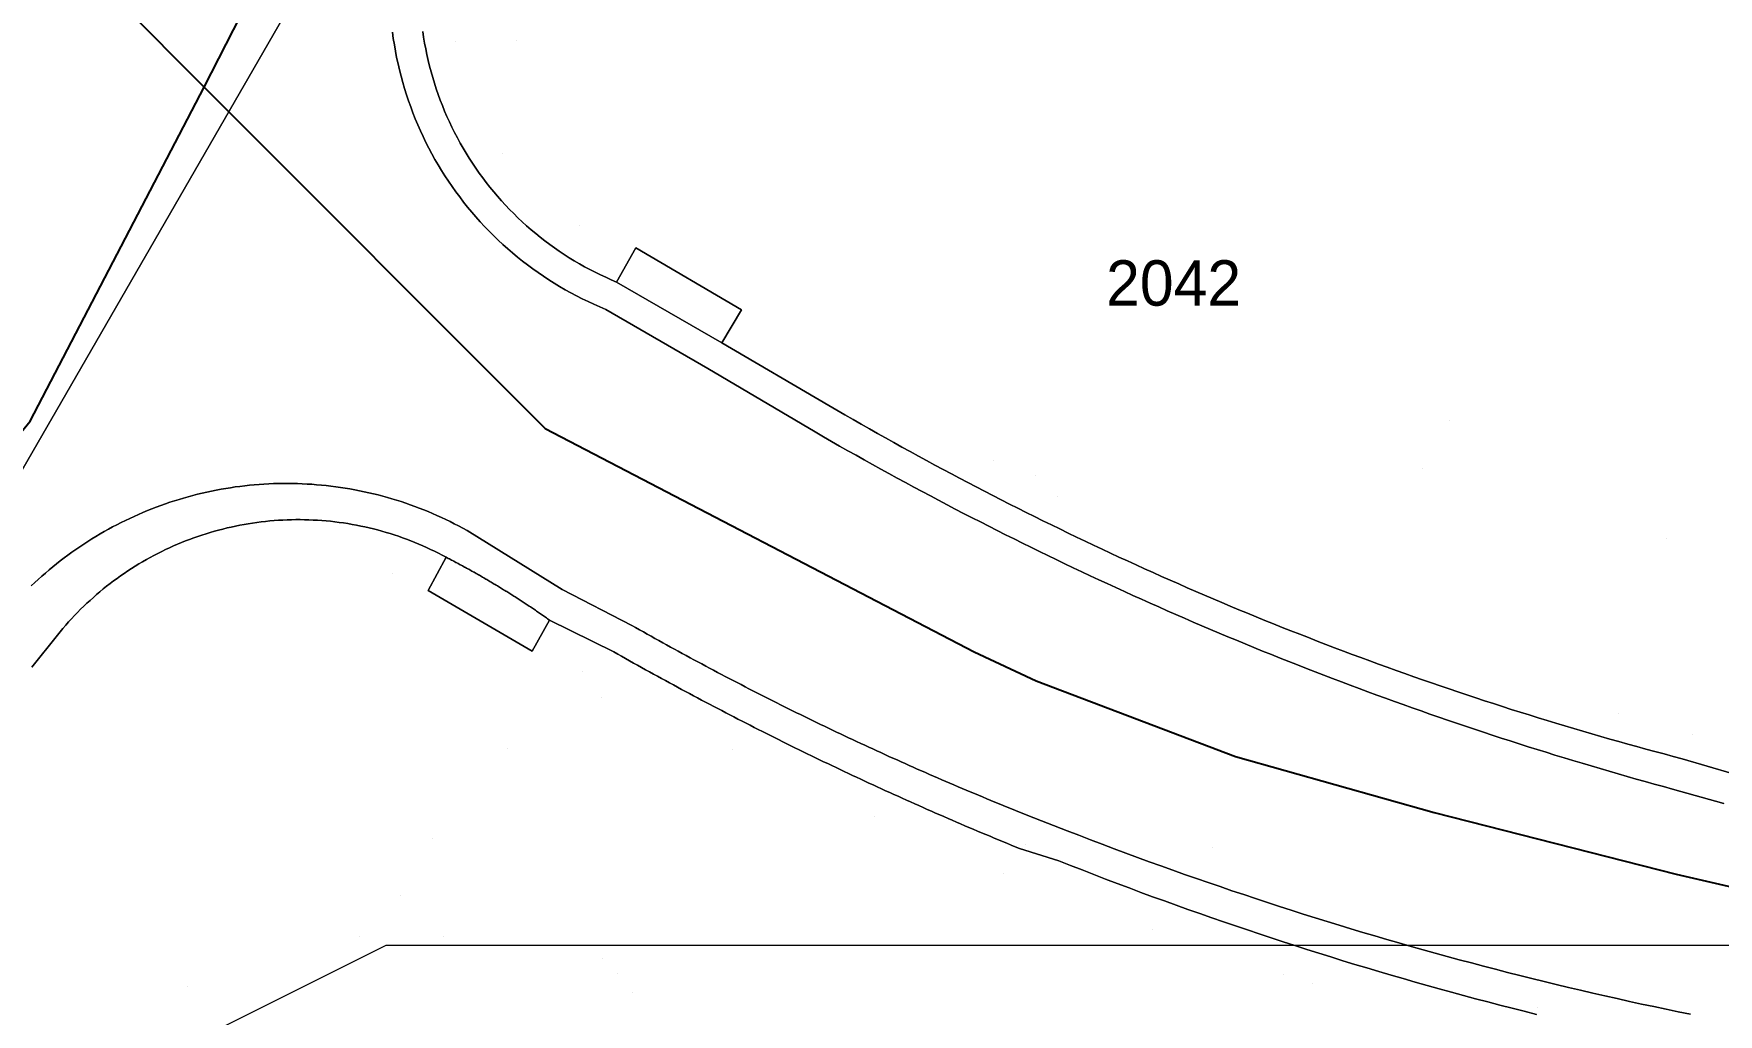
# Model space of a CAD drawing. Header units: metres. Extents: x 0 to 105485, y 0 to 425721.
# Drawn here: x 104915.51 to 104948.92, y 425386.13 to 425405.58 of the extents above; entities that cross this region are included whole.
import ezdxf
from ezdxf.enums import TextEntityAlignment as Align

# ---------------------------------------------------------------- set-up
doc = ezdxf.new("R2010")
doc.units = ezdxf.units.M
doc.header["$MEASUREMENT"] = 0
doc.linetypes.add('KG-PERCEEL-SO', pattern=[19, 5.5, -4, 5.5, -4])
for name, color, linetype, lineweight in [('B-XX-IE-MEUBILAIR-G', 7, 'Continuous', 18), ('B-XX-IE-MEUBILAIR_WEGMEUBILAIR-G', 7, 'Continuous', 18), ('B-XX-KG-GRENS_PERCEEL-T', 150, 'KG-PERCEEL-SO', 18), ('B-XX-OG-GRENS-G', 7, 'Continuous', 18), ('B-XX-VH-OPENVERHARDING-G', 90, 'Continuous', 18), ('B-XX-VH-OPENVERHARDING_SIERBESTRATING-G', 90, 'Continuous', 18), ('B-XX-VH-OPENVERHARDING_STRAATBAKSTEEN-G', 90, 'Continuous', 18)]:
    doc.layers.add(name, color=color, linetype=linetype, lineweight=lineweight)
doc.layers.add('GIS-WEGVAKKEN', color=2, linetype='Continuous')

msp = doc.modelspace()

# ---------------------------------------------------------------- linework, layer by layer
at = {"layer": 'B-XX-IE-MEUBILAIR-G', "color": 0, "true_color": 0x604a38}
for points in [[(104923.871, 425405.427, 2.931), (104923.871, 425405.427, 5.931)], [(104925.089, 425405.447, 2.983), (104925.089, 425405.447, 5.983)], [(104924.805, 425403.206, 2.85), (104924.805, 425403.206, 5.85)], [(104926.328, 425401.768, 2.762), (104926.328, 425401.768, 5.762)], [(104943.576, 425397.908, 2.663), (104943.576, 425397.908, 4.163)], [(104934.538, 425397.114, 2.675), (104934.538, 425397.114, 5.675)], [(104935.383, 425396.82, 2.666), (104935.383, 425396.82, 5.666)], [(104943.04, 425396.944, 2.637), (104943.04, 425396.944, 4.137)], [(104935.809, 425396.39, 2.645), (104935.809, 425396.39, 5.645)], [(104947.885, 425395.556, 2.542), (104947.885, 425395.556, 4.042)], [(104922.625, 425394.868, 2.52), (104922.625, 425394.868, 5.52)], [(104926.401, 425392.925, 2.466), (104926.401, 425392.925, 5.466)], [(104926.774, 425392.421, 2.465), (104926.774, 425392.421, 5.465)], [(104946.935, 425392.099, 2.488), (104946.935, 425392.099, 5.488)], [(104948.411, 425391.687, 2.462), (104948.411, 425391.687, 5.462)], [(104924.898, 425391.403, 2.467), (104924.898, 425391.403, 3.967)], [(104929.363, 425391.389, 2.419), (104929.363, 425391.389, 5.419)], [(104932.188, 425390.052, 2.385), (104932.188, 425390.052, 5.385)], [(104923.417, 425389.606, 2.444), (104923.417, 425389.606, 3.944)], [(104935.174, 425389.496, 2.366), (104935.174, 425389.496, 3.866)], [(104938.884, 425389.441, 2.347), (104938.884, 425389.441, 3.847)], [(104934.733, 425388.914, 2.393), (104934.733, 425388.914, 5.393)], [(104922.791, 425388.486, 2.472), (104922.791, 425388.486, 3.972)], [(104937.703, 425387.813, 2.364), (104937.703, 425387.813, 5.364)], [(104921.974, 425387.669, 2.474), (104921.974, 425387.669, 3.974)], [(104923.633, 425387.663, 2.355), (104923.633, 425387.663, 3.855)], [(104926.79, 425387.243, 2.266), (104926.79, 425387.243, 3.766)], [(104927.091, 425386.948, 2.313), (104927.091, 425386.948, 3.813)], [(104940.302, 425386.927, 2.299), (104940.302, 425386.927, 5.299)], [(104918.551, 425386.672, 2.492), (104918.551, 425386.672, 3.992)], [(104927.382, 425386.562, 2.313), (104927.382, 425386.562, 3.813)], [(104945.327, 425386.27, 2.244), (104945.327, 425386.27, 3.744)]]:
    msp.add_polyline3d(points, dxfattribs=at)
at = {"layer": 'B-XX-IE-MEUBILAIR_WEGMEUBILAIR-G', "color": 0, "true_color": 0x604a38}
msp.add_polyline3d([(104940.867, 425386.743, 2.3), (104940.867, 425386.743, 3.8)], dxfattribs=at)
at = {"layer": 'B-XX-OG-GRENS-G'}
msp.add_polyline3d([(104922.5, 425387.5, 2.413), (104927.5, 425387.5, 2.27), (104932.5, 425387.5, 2.363), (104937.5, 425387.5, 2.346), (104942.5, 425387.5, 2.263), (104947.5, 425387.5, 2.263), (104952.5, 425387.5, 2.239), (104957.5, 425387.5, 2.192), (104967.5, 425377.5, 2.204), (104967.5, 425372.5, 2.327), (104962.5, 425362.5, 2.549), (104952.5, 425352.5, 2.872), (104947.5, 425352.5, 2.941), (104937.5, 425357.5, 2.906), (104932.5, 425362.5, 2.928), (104927.5, 425362.5, 2.802), (104917.5, 425372.5, 2.783), (104912.5, 425382.5, 2.742)], close=True, dxfattribs=at)
at = {"layer": 'B-XX-VH-OPENVERHARDING-G', "ltscale": 0.5}
for points in [[(104923.224, 425405.623), (104923.241, 425405.507), (104923.261, 425405.391), (104923.282, 425405.276), (104923.306, 425405.161), (104923.331, 425405.046), (104923.359, 425404.932), (104923.389, 425404.818), (104923.421, 425404.705), (104923.456, 425404.593), (104923.492, 425404.481), (104923.53, 425404.37), (104923.571, 425404.26), (104923.613, 425404.15), (104923.658, 425404.042), (104923.704, 425403.934), (104923.753, 425403.827), (104923.803, 425403.721), (104923.855, 425403.616), (104923.91, 425403.511), (104923.966, 425403.408), (104924.024, 425403.306), (104924.084, 425403.205), (104924.146, 425403.106), (104924.21, 425403.007), (104924.276, 425402.91), (104924.343, 425402.813), (104924.413, 425402.719), (104924.484, 425402.625), (104924.556, 425402.533), (104924.631, 425402.442), (104924.707, 425402.352), (104924.785, 425402.264), (104924.864, 425402.178), (104924.945, 425402.093), (104925.027, 425402.009), (104925.111, 425401.927), (104925.197, 425401.846), (104925.284, 425401.768), (104925.373, 425401.69), (104925.463, 425401.615), (104925.554, 425401.541), (104925.647, 425401.469), (104925.741, 425401.398), (104925.836, 425401.33), (104925.932, 425401.263), (104926.03, 425401.198), (104926.129, 425401.134), (104926.229, 425401.073), (104926.331, 425401.014), (104926.433, 425400.956), (104926.536, 425400.9), (104926.641, 425400.846), (104926.746, 425400.795), (104926.853, 425400.745), (104926.96, 425400.697), (104927.068, 425400.651), (104927.068, 425400.651), (104927.451, 425401.329), (104929.546, 425400.098), (104929.156, 425399.444), (104931.276, 425398.206), (104931.276, 425398.206), (104931.436, 425398.112), (104931.597, 425398.019), (104931.757, 425397.926), (104931.918, 425397.834), (104932.08, 425397.742), (104932.241, 425397.651), (104932.403, 425397.56), (104932.565, 425397.469), (104932.727, 425397.379), (104932.89, 425397.289), (104933.053, 425397.2), (104933.216, 425397.112), (104933.379, 425397.023), (104933.542, 425396.935), (104933.706, 425396.848), (104933.87, 425396.761), (104934.034, 425396.675), (104934.199, 425396.589), (104934.364, 425396.503), (104934.528, 425396.418), (104934.694, 425396.334), (104934.859, 425396.249), (104935.025, 425396.166), (104935.191, 425396.082), (104935.357, 425396), (104935.523, 425395.917), (104935.69, 425395.836), (104935.857, 425395.754), (104936.024, 425395.673), (104936.191, 425395.593), (104936.358, 425395.513), (104936.526, 425395.433), (104936.694, 425395.354), (104936.862, 425395.276), (104937.03, 425395.198), (104937.199, 425395.12), (104937.368, 425395.043), (104937.537, 425394.966), (104937.706, 425394.89), (104937.875, 425394.814), (104938.045, 425394.739), (104938.215, 425394.664), (104938.385, 425394.59), (104938.555, 425394.516), (104938.726, 425394.442), (104938.896, 425394.369), (104939.067, 425394.297), (104939.238, 425394.225), (104939.41, 425394.153), (104939.581, 425394.082), (104939.753, 425394.012), (104939.925, 425393.942), (104940.097, 425393.872), (104940.269, 425393.803), (104940.441, 425393.734), (104940.614, 425393.666), (104940.787, 425393.599), (104940.96, 425393.531), (104941.133, 425393.465), (104941.306, 425393.399), (104941.48, 425393.333), (104941.654, 425393.268), (104941.828, 425393.203), (104942.002, 425393.138), (104942.176, 425393.075), (104942.35, 425393.011), (104942.525, 425392.949), (104942.7, 425392.886), (104942.875, 425392.824), (104943.05, 425392.763), (104943.225, 425392.702), (104943.401, 425392.642), (104943.577, 425392.582), (104943.752, 425392.522), (104943.928, 425392.463), (104944.104, 425392.405), (104944.281, 425392.347), (104944.457, 425392.29), (104944.634, 425392.233), (104944.811, 425392.176), (104944.988, 425392.12), (104945.165, 425392.065), (104945.342, 425392.01), (104945.519, 425391.955), (104945.697, 425391.901), (104945.875, 425391.848), (104946.053, 425391.795), (104946.231, 425391.742), (104946.409, 425391.69), (104946.587, 425391.638), (104946.765, 425391.587), (104946.944, 425391.537), (104947.123, 425391.487), (104947.302, 425391.437), (104947.481, 425391.388), (104947.66, 425391.34), (104947.839, 425391.292), (104948.018, 425391.244), (104948.198, 425391.197), (104948.198, 425391.197), (104949.19, 425390.905)], [(104945.308, 425386.128), (104945.067, 425386.188), (104944.826, 425386.25), (104944.584, 425386.312), (104944.344, 425386.375), (104944.103, 425386.438), (104943.863, 425386.503), (104943.622, 425386.568), (104943.382, 425386.634), (104943.143, 425386.701), (104942.903, 425386.769), (104942.664, 425386.838), (104942.425, 425386.907), (104942.186, 425386.977), (104941.948, 425387.048), (104941.709, 425387.12), (104941.471, 425387.192), (104941.233, 425387.266), (104940.996, 425387.34), (104940.758, 425387.415), (104940.521, 425387.491), (104940.284, 425387.567), (104940.048, 425387.645), (104939.812, 425387.723), (104939.576, 425387.802), (104939.34, 425387.882), (104939.104, 425387.962), (104938.869, 425388.044), (104938.634, 425388.126), (104938.399, 425388.209), (104938.165, 425388.292), (104937.931, 425388.377), (104937.697, 425388.462), (104937.463, 425388.548), (104937.23, 425388.635), (104936.997, 425388.723), (104936.765, 425388.811), (104936.532, 425388.901), (104936.3, 425388.991), (104936.068, 425389.081), (104935.837, 425389.173), (104935.837, 425389.173), (104935.058, 425389.418), (104935.058, 425389.418), (104934.974, 425389.452), (104934.891, 425389.486), (104934.807, 425389.521), (104934.723, 425389.555), (104934.64, 425389.59), (104934.556, 425389.624), (104934.473, 425389.659), (104934.39, 425389.694), (104934.306, 425389.729), (104934.223, 425389.764), (104934.14, 425389.799), (104934.056, 425389.835), (104933.973, 425389.87), (104933.89, 425389.906), (104933.807, 425389.941), (104933.724, 425389.977), (104933.641, 425390.013), (104933.558, 425390.049), (104933.475, 425390.085), (104933.392, 425390.121), (104933.31, 425390.157), (104933.227, 425390.194), (104933.144, 425390.23), (104933.061, 425390.267), (104932.979, 425390.304), (104932.896, 425390.34), (104932.814, 425390.377), (104932.731, 425390.414), (104932.649, 425390.452), (104932.567, 425390.489), (104932.484, 425390.526), (104932.402, 425390.564), (104932.32, 425390.601), (104932.238, 425390.639), (104932.156, 425390.677), (104932.073, 425390.715), (104931.991, 425390.753), (104931.91, 425390.791), (104931.828, 425390.829), (104931.746, 425390.868), (104931.664, 425390.906), (104931.582, 425390.945), (104931.5, 425390.983), (104931.419, 425391.022), (104931.337, 425391.061), (104931.256, 425391.1), (104931.174, 425391.139), (104931.093, 425391.178), (104931.011, 425391.217), (104930.93, 425391.257), (104930.849, 425391.296), (104930.767, 425391.336), (104930.686, 425391.376), (104930.605, 425391.416), (104930.524, 425391.456), (104930.443, 425391.496), (104930.362, 425391.536), (104930.281, 425391.576), (104930.2, 425391.617), (104930.119, 425391.657), (104930.039, 425391.698), (104929.958, 425391.738), (104929.877, 425391.779), (104929.797, 425391.82), (104929.716, 425391.861), (104929.635, 425391.902), (104929.555, 425391.943), (104929.475, 425391.985), (104929.394, 425392.026), (104929.314, 425392.068), (104929.234, 425392.109), (104929.154, 425392.151), (104929.073, 425392.193), (104928.993, 425392.235), (104928.913, 425392.277), (104928.833, 425392.319), (104928.754, 425392.361), (104928.674, 425392.404), (104928.594, 425392.446), (104928.514, 425392.489), (104928.434, 425392.532), (104928.355, 425392.574), (104928.275, 425392.617), (104928.196, 425392.66), (104928.116, 425392.703), (104928.037, 425392.747), (104927.958, 425392.79), (104927.878, 425392.833), (104927.799, 425392.877), (104927.72, 425392.921), (104927.641, 425392.964), (104927.562, 425393.008), (104927.483, 425393.052), (104927.404, 425393.096), (104927.325, 425393.14), (104927.246, 425393.185), (104927.167, 425393.229), (104927.089, 425393.273), (104927.01, 425393.318), (104927.01, 425393.318), (104925.736, 425393.947), (104925.391, 425393.33), (104923.329, 425394.533), (104923.687, 425395.193), (104923.687, 425395.193), (104923.611, 425395.234), (104923.534, 425395.273), (104923.457, 425395.312), (104923.38, 425395.349), (104923.301, 425395.386), (104923.223, 425395.421), (104923.144, 425395.455), (104923.064, 425395.488), (104922.984, 425395.52), (104922.903, 425395.551), (104922.822, 425395.58), (104922.741, 425395.609), (104922.659, 425395.636), (104922.577, 425395.662), (104922.495, 425395.687), (104922.412, 425395.711), (104922.329, 425395.734), (104922.245, 425395.756), (104922.161, 425395.776), (104922.077, 425395.795), (104921.993, 425395.813), (104921.908, 425395.83), (104921.824, 425395.846), (104921.739, 425395.86), (104921.653, 425395.873), (104921.568, 425395.885), (104921.483, 425395.896), (104921.397, 425395.906), (104921.311, 425395.914), (104921.225, 425395.921), (104921.139, 425395.927), (104921.053, 425395.932), (104920.967, 425395.936), (104920.881, 425395.938), (104920.795, 425395.939), (104920.708, 425395.939), (104920.622, 425395.938), (104920.536, 425395.935), (104920.45, 425395.932), (104920.364, 425395.927), (104920.278, 425395.921), (104920.192, 425395.913), (104920.106, 425395.905), (104920.02, 425395.895), (104919.935, 425395.884), (104919.85, 425395.872), (104919.764, 425395.858), (104919.679, 425395.844), (104919.595, 425395.828), (104919.51, 425395.811), (104919.426, 425395.793), (104919.342, 425395.774), (104919.258, 425395.753), (104919.175, 425395.732), (104919.091, 425395.709), (104919.009, 425395.685), (104918.926, 425395.66), (104918.844, 425395.633), (104918.762, 425395.606), (104918.681, 425395.577), (104918.6, 425395.548), (104918.52, 425395.517), (104918.44, 425395.485), (104918.36, 425395.451), (104918.281, 425395.417), (104918.202, 425395.382), (104918.124, 425395.345), (104918.047, 425395.308), (104917.969, 425395.269), (104917.893, 425395.229), (104917.817, 425395.189), (104917.742, 425395.147), (104917.667, 425395.104), (104917.593, 425395.06), (104917.519, 425395.015), (104917.446, 425394.969), (104917.374, 425394.922), (104917.303, 425394.874), (104917.232, 425394.825), (104917.161, 425394.775), (104917.092, 425394.723), (104917.023, 425394.671), (104916.955, 425394.618), (104916.888, 425394.565), (104916.821, 425394.51), (104916.756, 425394.454), (104916.691, 425394.397), (104916.627, 425394.339), (104916.563, 425394.281), (104916.501, 425394.222), (104916.439, 425394.161), (104916.379, 425394.1), (104916.319, 425394.038), (104916.26, 425393.975), (104916.201, 425393.912), (104916.144, 425393.847), (104916.088, 425393.782), (104916.032, 425393.716), (104915.978, 425393.649), (104915.978, 425393.649), (104915.471, 425393.011)]]:
    msp.add_lwpolyline(points, dxfattribs=at)
for points in [[(104927.068, 425400.651), (104929.156, 425399.444), (104929.546, 425400.098), (104927.451, 425401.329)], [(104923.687, 425395.193), (104923.329, 425394.533), (104925.391, 425393.33), (104925.736, 425393.947), (104925.736, 425393.947), (104925.716, 425393.961), (104925.696, 425393.975), (104925.677, 425393.989), (104925.657, 425394.003), (104925.637, 425394.017), (104925.617, 425394.031), (104925.597, 425394.045), (104925.577, 425394.059), (104925.557, 425394.072), (104925.537, 425394.086), (104925.517, 425394.1), (104925.498, 425394.114), (104925.478, 425394.127), (104925.457, 425394.141), (104925.437, 425394.155), (104925.417, 425394.168), (104925.397, 425394.182), (104925.377, 425394.195), (104925.357, 425394.209), (104925.337, 425394.222), (104925.317, 425394.236), (104925.297, 425394.249), (104925.276, 425394.263), (104925.256, 425394.276), (104925.236, 425394.289), (104925.216, 425394.303), (104925.195, 425394.316), (104925.175, 425394.329), (104925.155, 425394.342), (104925.134, 425394.356), (104925.114, 425394.369), (104925.094, 425394.382), (104925.073, 425394.395), (104925.053, 425394.408), (104925.032, 425394.421), (104925.012, 425394.434), (104924.991, 425394.447), (104924.971, 425394.46), (104924.95, 425394.473), (104924.93, 425394.486), (104924.909, 425394.499), (104924.889, 425394.512), (104924.868, 425394.524), (104924.848, 425394.537), (104924.827, 425394.55), (104924.806, 425394.563), (104924.786, 425394.575), (104924.765, 425394.588), (104924.744, 425394.601), (104924.724, 425394.613), (104924.703, 425394.626), (104924.682, 425394.638), (104924.661, 425394.651), (104924.641, 425394.663), (104924.62, 425394.676), (104924.599, 425394.688), (104924.578, 425394.701), (104924.557, 425394.713), (104924.536, 425394.725), (104924.515, 425394.738), (104924.495, 425394.75), (104924.474, 425394.762), (104924.453, 425394.774), (104924.432, 425394.786), (104924.411, 425394.799), (104924.39, 425394.811), (104924.369, 425394.823), (104924.348, 425394.835), (104924.327, 425394.847), (104924.306, 425394.859), (104924.284, 425394.871), (104924.263, 425394.883), (104924.242, 425394.895), (104924.221, 425394.906), (104924.2, 425394.918), (104924.179, 425394.93), (104924.158, 425394.942), (104924.136, 425394.954), (104924.115, 425394.965), (104924.094, 425394.977), (104924.073, 425394.989), (104924.051, 425395), (104924.03, 425395.012), (104924.009, 425395.023), (104923.987, 425395.035), (104923.966, 425395.046), (104923.945, 425395.058), (104923.923, 425395.069), (104923.902, 425395.081), (104923.88, 425395.092), (104923.859, 425395.103), (104923.838, 425395.115), (104923.816, 425395.126), (104923.795, 425395.137), (104923.773, 425395.148), (104923.752, 425395.16), (104923.73, 425395.171), (104923.709, 425395.182)]]:
    msp.add_lwpolyline(points, close=True, dxfattribs=at)
at = {"layer": 'B-XX-VH-OPENVERHARDING_SIERBESTRATING-G', "ltscale": 0.5}
for points in [[(104923.495, 425411.174), (104913.905, 425394.554)], [(104913.905, 425394.554), (104923.495, 425411.174)], [(104949.026, 425390.311), (104948.007, 425390.596), (104948.007, 425390.596), (104947.827, 425390.645), (104947.647, 425390.694), (104947.467, 425390.744), (104947.288, 425390.795), (104947.108, 425390.846), (104946.929, 425390.897), (104946.75, 425390.949), (104946.571, 425391.001), (104946.392, 425391.054), (104946.213, 425391.107), (104946.034, 425391.161), (104945.856, 425391.215), (104945.677, 425391.269), (104945.499, 425391.325), (104945.321, 425391.38), (104945.143, 425391.436), (104944.965, 425391.493), (104944.788, 425391.55), (104944.61, 425391.607), (104944.433, 425391.665), (104944.256, 425391.723), (104944.078, 425391.782), (104943.902, 425391.842), (104943.725, 425391.901), (104943.548, 425391.962), (104943.372, 425392.022), (104943.196, 425392.084), (104943.02, 425392.145), (104942.844, 425392.207), (104942.668, 425392.27), (104942.492, 425392.333), (104942.317, 425392.396), (104942.142, 425392.46), (104941.967, 425392.525), (104941.792, 425392.59), (104941.617, 425392.655), (104941.442, 425392.721), (104941.268, 425392.787), (104941.094, 425392.854), (104940.92, 425392.921), (104940.746, 425392.989), (104940.572, 425393.057), (104940.399, 425393.125), (104940.225, 425393.194), (104940.052, 425393.264), (104939.879, 425393.334), (104939.706, 425393.404), (104939.534, 425393.475), (104939.361, 425393.546), (104939.189, 425393.618), (104939.017, 425393.69), (104938.845, 425393.763), (104938.674, 425393.836), (104938.502, 425393.909), (104938.331, 425393.983), (104938.16, 425394.058), (104937.989, 425394.133), (104937.818, 425394.208), (104937.648, 425394.284), (104937.478, 425394.36), (104937.308, 425394.437), (104937.138, 425394.514), (104936.968, 425394.592), (104936.799, 425394.67), (104936.629, 425394.748), (104936.46, 425394.827), (104936.292, 425394.906), (104936.123, 425394.986), (104935.954, 425395.066), (104935.786, 425395.147), (104935.618, 425395.228), (104935.451, 425395.31), (104935.283, 425395.392), (104935.116, 425395.474), (104934.949, 425395.557), (104934.782, 425395.641), (104934.615, 425395.724), (104934.448, 425395.809), (104934.282, 425395.893), (104934.116, 425395.978), (104933.95, 425396.064), (104933.785, 425396.15), (104933.62, 425396.236), (104933.454, 425396.323), (104933.29, 425396.411), (104933.125, 425396.498), (104932.96, 425396.586), (104932.796, 425396.675), (104932.632, 425396.764), (104932.469, 425396.854), (104932.305, 425396.943), (104932.142, 425397.034), (104931.979, 425397.125), (104931.816, 425397.216), (104931.654, 425397.307), (104931.491, 425397.399), (104931.329, 425397.492), (104931.168, 425397.585), (104931.006, 425397.678), (104931.006, 425397.678), (104928.875, 425398.937), (104926.851, 425400.109), (104926.851, 425400.109), (104926.733, 425400.158), (104926.617, 425400.21), (104926.501, 425400.264), (104926.386, 425400.319), (104926.273, 425400.377), (104926.16, 425400.437), (104926.049, 425400.499), (104925.938, 425400.563), (104925.829, 425400.63), (104925.722, 425400.698), (104925.615, 425400.768), (104925.51, 425400.84), (104925.406, 425400.914), (104925.303, 425400.99), (104925.202, 425401.068), (104925.103, 425401.147), (104925.005, 425401.229), (104924.908, 425401.312), (104924.813, 425401.397), (104924.72, 425401.484), (104924.628, 425401.573), (104924.538, 425401.663), (104924.449, 425401.755), (104924.363, 425401.848), (104924.278, 425401.943), (104924.194, 425402.04), (104924.113, 425402.138), (104924.033, 425402.238), (104923.956, 425402.339), (104923.88, 425402.442), (104923.806, 425402.545), (104923.734, 425402.651), (104923.664, 425402.757), (104923.596, 425402.865), (104923.53, 425402.974), (104923.466, 425403.085), (104923.404, 425403.196), (104923.344, 425403.309), (104923.286, 425403.422), (104923.23, 425403.537), (104923.177, 425403.653), (104923.125, 425403.77), (104923.076, 425403.887), (104923.029, 425404.006), (104922.984, 425404.125), (104922.942, 425404.246), (104922.901, 425404.366), (104922.863, 425404.488), (104922.827, 425404.611), (104922.793, 425404.734), (104922.762, 425404.857), (104922.733, 425404.981), (104922.706, 425405.106), (104922.682, 425405.231), (104922.66, 425405.357), (104922.64, 425405.483), (104922.623, 425405.609)], [(104915.459, 425394.625), (104915.529, 425394.691), (104915.599, 425394.755), (104915.669, 425394.819), (104915.741, 425394.881), (104915.814, 425394.943), (104915.887, 425395.004), (104915.961, 425395.063), (104916.036, 425395.122), (104916.112, 425395.18), (104916.188, 425395.237), (104916.265, 425395.293), (104916.343, 425395.348), (104916.421, 425395.401), (104916.501, 425395.454), (104916.58, 425395.506), (104916.661, 425395.557), (104916.742, 425395.606), (104916.824, 425395.655), (104916.907, 425395.703), (104916.99, 425395.749), (104917.073, 425395.794), (104917.158, 425395.839), (104917.242, 425395.882), (104917.328, 425395.924), (104917.414, 425395.965), (104917.5, 425396.005), (104917.587, 425396.044), (104917.675, 425396.081), (104917.763, 425396.118), (104917.851, 425396.153), (104917.94, 425396.187), (104918.029, 425396.22), (104918.119, 425396.252), (104918.209, 425396.283), (104918.299, 425396.312), (104918.39, 425396.34), (104918.482, 425396.367), (104918.573, 425396.393), (104918.665, 425396.418), (104918.757, 425396.442), (104918.85, 425396.464), (104918.943, 425396.485), (104919.036, 425396.505), (104919.129, 425396.524), (104919.223, 425396.541), (104919.317, 425396.558), (104919.411, 425396.573), (104919.505, 425396.587), (104919.599, 425396.599), (104919.694, 425396.611), (104919.788, 425396.621), (104919.883, 425396.63), (104919.978, 425396.637), (104920.073, 425396.644), (104920.168, 425396.649), (104920.263, 425396.653), (104920.358, 425396.656), (104920.453, 425396.657), (104920.549, 425396.658), (104920.644, 425396.657), (104920.739, 425396.654), (104920.834, 425396.651), (104920.929, 425396.646), (104921.024, 425396.64), (104921.119, 425396.633), (104921.214, 425396.625), (104921.309, 425396.615), (104921.403, 425396.605), (104921.498, 425396.592), (104921.592, 425396.579), (104921.686, 425396.565), (104921.78, 425396.549), (104921.874, 425396.532), (104921.967, 425396.514), (104922.06, 425396.494), (104922.153, 425396.474), (104922.246, 425396.452), (104922.338, 425396.429), (104922.43, 425396.405), (104922.522, 425396.379), (104922.613, 425396.353), (104922.704, 425396.325), (104922.795, 425396.296), (104922.885, 425396.266), (104922.975, 425396.235), (104923.065, 425396.202), (104923.154, 425396.169), (104923.243, 425396.134), (104923.331, 425396.098), (104923.418, 425396.061), (104923.506, 425396.023), (104923.592, 425395.983), (104923.678, 425395.943), (104923.764, 425395.901), (104923.849, 425395.859), (104923.934, 425395.815), (104924.018, 425395.77), (104924.101, 425395.724), (104924.101, 425395.724), (104925.986, 425394.555), (104927.368, 425393.842), (104927.368, 425393.842), (104927.445, 425393.799), (104927.521, 425393.755), (104927.598, 425393.712), (104927.675, 425393.669), (104927.752, 425393.626), (104927.829, 425393.583), (104927.906, 425393.54), (104927.983, 425393.498), (104928.06, 425393.455), (104928.137, 425393.412), (104928.214, 425393.37), (104928.291, 425393.328), (104928.369, 425393.286), (104928.446, 425393.244), (104928.524, 425393.202), (104928.601, 425393.16), (104928.679, 425393.118), (104928.756, 425393.077), (104928.834, 425393.035), (104928.912, 425392.994), (104928.99, 425392.952), (104929.068, 425392.911), (104929.145, 425392.87), (104929.223, 425392.829), (104929.301, 425392.788), (104929.38, 425392.748), (104929.458, 425392.707), (104929.536, 425392.667), (104929.614, 425392.626), (104929.692, 425392.586), (104929.771, 425392.546), (104929.849, 425392.506), (104929.928, 425392.466), (104930.006, 425392.426), (104930.085, 425392.386), (104930.164, 425392.346), (104930.242, 425392.307), (104930.321, 425392.267), (104930.4, 425392.228), (104930.479, 425392.189), (104930.558, 425392.15), (104930.637, 425392.111), (104930.716, 425392.072), (104930.795, 425392.033), (104930.874, 425391.995), (104930.953, 425391.956), (104931.032, 425391.918), (104931.112, 425391.879), (104931.191, 425391.841), (104931.271, 425391.803), (104931.35, 425391.765), (104931.43, 425391.727), (104931.509, 425391.689), (104931.589, 425391.652), (104931.668, 425391.614), (104931.748, 425391.577), (104931.828, 425391.54), (104931.908, 425391.502), (104931.988, 425391.465), (104932.068, 425391.428), (104932.148, 425391.391), (104932.228, 425391.355), (104932.308, 425391.318), (104932.388, 425391.281), (104932.468, 425391.245), (104932.548, 425391.209), (104932.629, 425391.173), (104932.709, 425391.136), (104932.789, 425391.101), (104932.87, 425391.065), (104932.95, 425391.029), (104933.031, 425390.993), (104933.111, 425390.958), (104933.192, 425390.922), (104933.273, 425390.887), (104933.354, 425390.852), (104933.434, 425390.817), (104933.515, 425390.782), (104933.596, 425390.747), (104933.677, 425390.712), (104933.758, 425390.678), (104933.839, 425390.643), (104933.92, 425390.609), (104934.001, 425390.574), (104934.082, 425390.54), (104934.164, 425390.506), (104934.245, 425390.472), (104934.326, 425390.439), (104934.408, 425390.405), (104934.489, 425390.371), (104934.571, 425390.338), (104934.652, 425390.304), (104934.734, 425390.271), (104934.815, 425390.238), (104934.897, 425390.205), (104934.979, 425390.172), (104935.06, 425390.139), (104935.142, 425390.107), (104935.224, 425390.074), (104935.224, 425390.074), (104936.005, 425389.769), (104936.005, 425389.769), (104936.236, 425389.679), (104936.468, 425389.59), (104936.7, 425389.502), (104936.932, 425389.414), (104937.164, 425389.327), (104937.397, 425389.241), (104937.63, 425389.156), (104937.863, 425389.072), (104938.097, 425388.988), (104938.33, 425388.905), (104938.565, 425388.823), (104938.799, 425388.741), (104939.034, 425388.661), (104939.268, 425388.581), (104939.504, 425388.502), (104939.739, 425388.423), (104939.975, 425388.346), (104940.211, 425388.269), (104940.447, 425388.193), (104940.683, 425388.118), (104940.92, 425388.044), (104941.157, 425387.97), (104941.394, 425387.897), (104941.631, 425387.825), (104941.869, 425387.754), (104942.107, 425387.683), (104942.345, 425387.614), (104942.583, 425387.545), (104942.822, 425387.477), (104943.061, 425387.409), (104943.3, 425387.343), (104943.539, 425387.277), (104943.778, 425387.212), (104944.018, 425387.148), (104944.258, 425387.084), (104944.498, 425387.022), (104944.738, 425386.96), (104944.979, 425386.899), (104945.219, 425386.839), (104945.46, 425386.779), (104945.701, 425386.721), (104945.942, 425386.663), (104946.184, 425386.606), (104946.426, 425386.55), (104946.667, 425386.494), (104946.909, 425386.44), (104947.152, 425386.386), (104947.394, 425386.333), (104947.637, 425386.281), (104947.879, 425386.229), (104948.122, 425386.179), (104948.365, 425386.129)]]:
    msp.add_lwpolyline(points, dxfattribs=at)
at = {"layer": 'B-XX-VH-OPENVERHARDING_STRAATBAKSTEEN-G', "ltscale": 0.5}
for points in [[(104922.623, 425405.609), (104922.64, 425405.483), (104922.66, 425405.357), (104922.682, 425405.231), (104922.706, 425405.106), (104922.733, 425404.981), (104922.762, 425404.857), (104922.793, 425404.734), (104922.827, 425404.611), (104922.863, 425404.488), (104922.901, 425404.366), (104922.942, 425404.246), (104922.984, 425404.125), (104923.029, 425404.006), (104923.076, 425403.887), (104923.125, 425403.77), (104923.177, 425403.653), (104923.23, 425403.537), (104923.286, 425403.422), (104923.344, 425403.309), (104923.404, 425403.196), (104923.466, 425403.085), (104923.53, 425402.974), (104923.596, 425402.865), (104923.664, 425402.757), (104923.734, 425402.651), (104923.806, 425402.545), (104923.88, 425402.442), (104923.956, 425402.339), (104924.033, 425402.238), (104924.113, 425402.138), (104924.194, 425402.04), (104924.278, 425401.943), (104924.363, 425401.848), (104924.449, 425401.755), (104924.538, 425401.663), (104924.628, 425401.573), (104924.72, 425401.484), (104924.813, 425401.397), (104924.908, 425401.312), (104925.005, 425401.229), (104925.103, 425401.147), (104925.202, 425401.068), (104925.303, 425400.99), (104925.406, 425400.914), (104925.51, 425400.84), (104925.615, 425400.768), (104925.722, 425400.698), (104925.829, 425400.63), (104925.938, 425400.563), (104926.049, 425400.499), (104926.16, 425400.437), (104926.273, 425400.377), (104926.386, 425400.319), (104926.501, 425400.264), (104926.617, 425400.21), (104926.733, 425400.158), (104926.851, 425400.109), (104926.851, 425400.109), (104928.875, 425398.937), (104931.006, 425397.678), (104931.006, 425397.678), (104931.168, 425397.585), (104931.329, 425397.492), (104931.491, 425397.399), (104931.654, 425397.307), (104931.816, 425397.216), (104931.979, 425397.125), (104932.142, 425397.034), (104932.305, 425396.943), (104932.469, 425396.854), (104932.632, 425396.764), (104932.796, 425396.675), (104932.96, 425396.586), (104933.125, 425396.498), (104933.29, 425396.411), (104933.454, 425396.323), (104933.62, 425396.236), (104933.785, 425396.15), (104933.95, 425396.064), (104934.116, 425395.978), (104934.282, 425395.893), (104934.448, 425395.809), (104934.615, 425395.724), (104934.782, 425395.641), (104934.949, 425395.557), (104935.116, 425395.474), (104935.283, 425395.392), (104935.451, 425395.31), (104935.618, 425395.228), (104935.786, 425395.147), (104935.954, 425395.066), (104936.123, 425394.986), (104936.292, 425394.906), (104936.46, 425394.827), (104936.629, 425394.748), (104936.799, 425394.67), (104936.968, 425394.592), (104937.138, 425394.514), (104937.308, 425394.437), (104937.478, 425394.36), (104937.648, 425394.284), (104937.818, 425394.208), (104937.989, 425394.133), (104938.16, 425394.058), (104938.331, 425393.983), (104938.502, 425393.909), (104938.674, 425393.836), (104938.845, 425393.763), (104939.017, 425393.69), (104939.189, 425393.618), (104939.361, 425393.546), (104939.534, 425393.475), (104939.706, 425393.404), (104939.879, 425393.334), (104940.052, 425393.264), (104940.225, 425393.194), (104940.399, 425393.125), (104940.572, 425393.057), (104940.746, 425392.989), (104940.92, 425392.921), (104941.094, 425392.854), (104941.268, 425392.787), (104941.442, 425392.721), (104941.617, 425392.655), (104941.792, 425392.59), (104941.967, 425392.525), (104942.142, 425392.46), (104942.317, 425392.396), (104942.492, 425392.333), (104942.668, 425392.27), (104942.844, 425392.207), (104943.02, 425392.145), (104943.196, 425392.084), (104943.372, 425392.022), (104943.548, 425391.962), (104943.725, 425391.901), (104943.902, 425391.842), (104944.078, 425391.782), (104944.256, 425391.723), (104944.433, 425391.665), (104944.61, 425391.607), (104944.788, 425391.55), (104944.965, 425391.493), (104945.143, 425391.436), (104945.321, 425391.38), (104945.499, 425391.325), (104945.677, 425391.269), (104945.856, 425391.215), (104946.034, 425391.161), (104946.213, 425391.107), (104946.392, 425391.054), (104946.571, 425391.001), (104946.75, 425390.949), (104946.929, 425390.897), (104947.108, 425390.846), (104947.288, 425390.795), (104947.467, 425390.744), (104947.647, 425390.694), (104947.827, 425390.645), (104948.007, 425390.596), (104948.007, 425390.596), (104949.026, 425390.311)], [(104949.19, 425390.905), (104948.198, 425391.197), (104948.198, 425391.197), (104948.018, 425391.244), (104947.839, 425391.292), (104947.66, 425391.34), (104947.481, 425391.388), (104947.302, 425391.437), (104947.123, 425391.487), (104946.944, 425391.537), (104946.765, 425391.587), (104946.587, 425391.638), (104946.409, 425391.69), (104946.231, 425391.742), (104946.053, 425391.795), (104945.875, 425391.848), (104945.697, 425391.901), (104945.519, 425391.955), (104945.342, 425392.01), (104945.165, 425392.065), (104944.988, 425392.12), (104944.811, 425392.176), (104944.634, 425392.233), (104944.457, 425392.29), (104944.281, 425392.347), (104944.104, 425392.405), (104943.928, 425392.463), (104943.752, 425392.522), (104943.577, 425392.582), (104943.401, 425392.642), (104943.225, 425392.702), (104943.05, 425392.763), (104942.875, 425392.824), (104942.7, 425392.886), (104942.525, 425392.949), (104942.35, 425393.011), (104942.176, 425393.075), (104942.002, 425393.138), (104941.828, 425393.203), (104941.654, 425393.268), (104941.48, 425393.333), (104941.306, 425393.399), (104941.133, 425393.465), (104940.96, 425393.531), (104940.787, 425393.599), (104940.614, 425393.666), (104940.441, 425393.734), (104940.269, 425393.803), (104940.097, 425393.872), (104939.925, 425393.942), (104939.753, 425394.012), (104939.581, 425394.082), (104939.41, 425394.153), (104939.238, 425394.225), (104939.067, 425394.297), (104938.896, 425394.369), (104938.726, 425394.442), (104938.555, 425394.516), (104938.385, 425394.59), (104938.215, 425394.664), (104938.045, 425394.739), (104937.875, 425394.814), (104937.706, 425394.89), (104937.537, 425394.966), (104937.368, 425395.043), (104937.199, 425395.12), (104937.03, 425395.198), (104936.862, 425395.276), (104936.694, 425395.354), (104936.526, 425395.433), (104936.358, 425395.513), (104936.191, 425395.593), (104936.024, 425395.673), (104935.857, 425395.754), (104935.69, 425395.836), (104935.523, 425395.917), (104935.357, 425396), (104935.191, 425396.082), (104935.025, 425396.166), (104934.859, 425396.249), (104934.694, 425396.334), (104934.528, 425396.418), (104934.364, 425396.503), (104934.199, 425396.589), (104934.034, 425396.675), (104933.87, 425396.761), (104933.706, 425396.848), (104933.542, 425396.935), (104933.379, 425397.023), (104933.216, 425397.112), (104933.053, 425397.2), (104932.89, 425397.289), (104932.727, 425397.379), (104932.565, 425397.469), (104932.403, 425397.56), (104932.241, 425397.651), (104932.08, 425397.742), (104931.918, 425397.834), (104931.757, 425397.926), (104931.597, 425398.019), (104931.436, 425398.112), (104931.276, 425398.206), (104931.276, 425398.206), (104929.156, 425399.444), (104927.068, 425400.651), (104927.068, 425400.651), (104926.96, 425400.697), (104926.853, 425400.745), (104926.746, 425400.795), (104926.641, 425400.846), (104926.536, 425400.9), (104926.433, 425400.956), (104926.331, 425401.014), (104926.229, 425401.073), (104926.129, 425401.134), (104926.03, 425401.198), (104925.932, 425401.263), (104925.836, 425401.33), (104925.741, 425401.398), (104925.647, 425401.469), (104925.554, 425401.541), (104925.463, 425401.615), (104925.373, 425401.69), (104925.284, 425401.768), (104925.197, 425401.846), (104925.111, 425401.927), (104925.027, 425402.009), (104924.945, 425402.093), (104924.864, 425402.178), (104924.785, 425402.264), (104924.707, 425402.352), (104924.631, 425402.442), (104924.556, 425402.533), (104924.484, 425402.625), (104924.413, 425402.719), (104924.343, 425402.813), (104924.276, 425402.91), (104924.21, 425403.007), (104924.146, 425403.106), (104924.084, 425403.205), (104924.024, 425403.306), (104923.966, 425403.408), (104923.91, 425403.511), (104923.855, 425403.616), (104923.803, 425403.721), (104923.753, 425403.827), (104923.704, 425403.934), (104923.658, 425404.042), (104923.613, 425404.15), (104923.571, 425404.26), (104923.53, 425404.37), (104923.492, 425404.481), (104923.456, 425404.593), (104923.421, 425404.705), (104923.389, 425404.818), (104923.359, 425404.932), (104923.331, 425405.046), (104923.306, 425405.161), (104923.282, 425405.276), (104923.261, 425405.391), (104923.241, 425405.507), (104923.224, 425405.623)], [(104948.365, 425386.129), (104948.122, 425386.179), (104947.879, 425386.229), (104947.637, 425386.281), (104947.394, 425386.333), (104947.152, 425386.386), (104946.909, 425386.44), (104946.667, 425386.494), (104946.426, 425386.55), (104946.184, 425386.606), (104945.942, 425386.663), (104945.701, 425386.721), (104945.46, 425386.779), (104945.219, 425386.839), (104944.979, 425386.899), (104944.738, 425386.96), (104944.498, 425387.022), (104944.258, 425387.084), (104944.018, 425387.148), (104943.778, 425387.212), (104943.539, 425387.277), (104943.3, 425387.343), (104943.061, 425387.409), (104942.822, 425387.477), (104942.583, 425387.545), (104942.345, 425387.614), (104942.107, 425387.683), (104941.869, 425387.754), (104941.631, 425387.825), (104941.394, 425387.897), (104941.157, 425387.97), (104940.92, 425388.044), (104940.683, 425388.118), (104940.447, 425388.193), (104940.211, 425388.269), (104939.975, 425388.346), (104939.739, 425388.423), (104939.504, 425388.502), (104939.268, 425388.581), (104939.034, 425388.661), (104938.799, 425388.741), (104938.565, 425388.823), (104938.33, 425388.905), (104938.097, 425388.988), (104937.863, 425389.072), (104937.63, 425389.156), (104937.397, 425389.241), (104937.164, 425389.327), (104936.932, 425389.414), (104936.7, 425389.502), (104936.468, 425389.59), (104936.236, 425389.679), (104936.005, 425389.769), (104936.005, 425389.769), (104935.224, 425390.074), (104935.224, 425390.074), (104935.142, 425390.107), (104935.06, 425390.139), (104934.979, 425390.172), (104934.897, 425390.205), (104934.815, 425390.238), (104934.734, 425390.271), (104934.652, 425390.304), (104934.571, 425390.338), (104934.489, 425390.371), (104934.408, 425390.405), (104934.326, 425390.439), (104934.245, 425390.472), (104934.164, 425390.506), (104934.082, 425390.54), (104934.001, 425390.574), (104933.92, 425390.609), (104933.839, 425390.643), (104933.758, 425390.678), (104933.677, 425390.712), (104933.596, 425390.747), (104933.515, 425390.782), (104933.434, 425390.817), (104933.354, 425390.852), (104933.273, 425390.887), (104933.192, 425390.922), (104933.111, 425390.958), (104933.031, 425390.993), (104932.95, 425391.029), (104932.87, 425391.065), (104932.789, 425391.101), (104932.709, 425391.136), (104932.629, 425391.173), (104932.548, 425391.209), (104932.468, 425391.245), (104932.388, 425391.281), (104932.308, 425391.318), (104932.228, 425391.355), (104932.148, 425391.391), (104932.068, 425391.428), (104931.988, 425391.465), (104931.908, 425391.502), (104931.828, 425391.54), (104931.748, 425391.577), (104931.668, 425391.614), (104931.589, 425391.652), (104931.509, 425391.689), (104931.43, 425391.727), (104931.35, 425391.765), (104931.271, 425391.803), (104931.191, 425391.841), (104931.112, 425391.879), (104931.032, 425391.918), (104930.953, 425391.956), (104930.874, 425391.995), (104930.795, 425392.033), (104930.716, 425392.072), (104930.637, 425392.111), (104930.558, 425392.15), (104930.479, 425392.189), (104930.4, 425392.228), (104930.321, 425392.267), (104930.242, 425392.307), (104930.164, 425392.346), (104930.085, 425392.386), (104930.006, 425392.426), (104929.928, 425392.466), (104929.849, 425392.506), (104929.771, 425392.546), (104929.692, 425392.586), (104929.614, 425392.626), (104929.536, 425392.667), (104929.458, 425392.707), (104929.38, 425392.748), (104929.301, 425392.788), (104929.223, 425392.829), (104929.145, 425392.87), (104929.068, 425392.911), (104928.99, 425392.952), (104928.912, 425392.994), (104928.834, 425393.035), (104928.756, 425393.077), (104928.679, 425393.118), (104928.601, 425393.16), (104928.524, 425393.202), (104928.446, 425393.244), (104928.369, 425393.286), (104928.291, 425393.328), (104928.214, 425393.37), (104928.137, 425393.412), (104928.06, 425393.455), (104927.983, 425393.498), (104927.906, 425393.54), (104927.829, 425393.583), (104927.752, 425393.626), (104927.675, 425393.669), (104927.598, 425393.712), (104927.521, 425393.755), (104927.445, 425393.799), (104927.368, 425393.842), (104927.368, 425393.842), (104925.986, 425394.555), (104924.101, 425395.724), (104924.101, 425395.724), (104924.018, 425395.77), (104923.934, 425395.815), (104923.849, 425395.859), (104923.764, 425395.901), (104923.678, 425395.943), (104923.592, 425395.983), (104923.506, 425396.023), (104923.418, 425396.061), (104923.331, 425396.098), (104923.243, 425396.134), (104923.154, 425396.169), (104923.065, 425396.202), (104922.975, 425396.235), (104922.885, 425396.266), (104922.795, 425396.296), (104922.704, 425396.325), (104922.613, 425396.353), (104922.522, 425396.379), (104922.43, 425396.405), (104922.338, 425396.429), (104922.246, 425396.452), (104922.153, 425396.474), (104922.06, 425396.494), (104921.967, 425396.514), (104921.874, 425396.532), (104921.78, 425396.549), (104921.686, 425396.565), (104921.592, 425396.579), (104921.498, 425396.592), (104921.403, 425396.605), (104921.309, 425396.615), (104921.214, 425396.625), (104921.119, 425396.633), (104921.024, 425396.64), (104920.929, 425396.646), (104920.834, 425396.651), (104920.739, 425396.654), (104920.644, 425396.657), (104920.549, 425396.658), (104920.453, 425396.657), (104920.358, 425396.656), (104920.263, 425396.653), (104920.168, 425396.649), (104920.073, 425396.644), (104919.978, 425396.637), (104919.883, 425396.63), (104919.788, 425396.621), (104919.694, 425396.611), (104919.599, 425396.599), (104919.505, 425396.587), (104919.411, 425396.573), (104919.317, 425396.558), (104919.223, 425396.541), (104919.129, 425396.524), (104919.036, 425396.505), (104918.943, 425396.485), (104918.85, 425396.464), (104918.757, 425396.442), (104918.665, 425396.418), (104918.573, 425396.393), (104918.482, 425396.367), (104918.39, 425396.34), (104918.299, 425396.312), (104918.209, 425396.283), (104918.119, 425396.252), (104918.029, 425396.22), (104917.94, 425396.187), (104917.851, 425396.153), (104917.763, 425396.118), (104917.675, 425396.081), (104917.587, 425396.044), (104917.5, 425396.005), (104917.414, 425395.965), (104917.328, 425395.924), (104917.242, 425395.882), (104917.158, 425395.839), (104917.073, 425395.794), (104916.99, 425395.749), (104916.907, 425395.703), (104916.824, 425395.655), (104916.742, 425395.606), (104916.661, 425395.557), (104916.58, 425395.506), (104916.501, 425395.454), (104916.421, 425395.401), (104916.343, 425395.348), (104916.265, 425395.293), (104916.188, 425395.237), (104916.112, 425395.18), (104916.036, 425395.122), (104915.961, 425395.063), (104915.887, 425395.004), (104915.814, 425394.943), (104915.741, 425394.881), (104915.669, 425394.819), (104915.599, 425394.755), (104915.529, 425394.691), (104915.459, 425394.625)], [(104915.471, 425393.011), (104915.978, 425393.649), (104915.978, 425393.649), (104916.032, 425393.716), (104916.088, 425393.782), (104916.144, 425393.847), (104916.201, 425393.912), (104916.26, 425393.975), (104916.319, 425394.038), (104916.379, 425394.1), (104916.439, 425394.161), (104916.501, 425394.222), (104916.563, 425394.281), (104916.627, 425394.339), (104916.691, 425394.397), (104916.756, 425394.454), (104916.821, 425394.51), (104916.888, 425394.565), (104916.955, 425394.618), (104917.023, 425394.671), (104917.092, 425394.723), (104917.161, 425394.775), (104917.232, 425394.825), (104917.303, 425394.874), (104917.374, 425394.922), (104917.446, 425394.969), (104917.519, 425395.015), (104917.593, 425395.06), (104917.667, 425395.104), (104917.742, 425395.147), (104917.817, 425395.189), (104917.893, 425395.229), (104917.969, 425395.269), (104918.047, 425395.308), (104918.124, 425395.345), (104918.202, 425395.382), (104918.281, 425395.417), (104918.36, 425395.451), (104918.44, 425395.485), (104918.52, 425395.517), (104918.6, 425395.548), (104918.681, 425395.577), (104918.762, 425395.606), (104918.844, 425395.633), (104918.926, 425395.66), (104919.009, 425395.685), (104919.091, 425395.709), (104919.175, 425395.732), (104919.258, 425395.753), (104919.342, 425395.774), (104919.426, 425395.793), (104919.51, 425395.811), (104919.595, 425395.828), (104919.679, 425395.844), (104919.764, 425395.858), (104919.85, 425395.872), (104919.935, 425395.884), (104920.02, 425395.895), (104920.106, 425395.905), (104920.192, 425395.913), (104920.278, 425395.921), (104920.364, 425395.927), (104920.45, 425395.932), (104920.536, 425395.935), (104920.622, 425395.938), (104920.708, 425395.939), (104920.795, 425395.939), (104920.881, 425395.938), (104920.967, 425395.936), (104921.053, 425395.932), (104921.139, 425395.927), (104921.225, 425395.921), (104921.311, 425395.914), (104921.397, 425395.906), (104921.483, 425395.896), (104921.568, 425395.885), (104921.653, 425395.873), (104921.739, 425395.86), (104921.824, 425395.846), (104921.908, 425395.83), (104921.993, 425395.813), (104922.077, 425395.795), (104922.161, 425395.776), (104922.245, 425395.756), (104922.329, 425395.734), (104922.412, 425395.711), (104922.495, 425395.687), (104922.577, 425395.662), (104922.659, 425395.636), (104922.741, 425395.609), (104922.822, 425395.58), (104922.903, 425395.551), (104922.984, 425395.52), (104923.064, 425395.488), (104923.144, 425395.455), (104923.223, 425395.421), (104923.301, 425395.386), (104923.38, 425395.349), (104923.457, 425395.312), (104923.534, 425395.273), (104923.611, 425395.234), (104923.687, 425395.193), (104923.687, 425395.193), (104923.709, 425395.182), (104923.73, 425395.171), (104923.752, 425395.16), (104923.773, 425395.148), (104923.795, 425395.137), (104923.816, 425395.126), (104923.838, 425395.115), (104923.859, 425395.103), (104923.88, 425395.092), (104923.902, 425395.081), (104923.923, 425395.069), (104923.945, 425395.058), (104923.966, 425395.046), (104923.987, 425395.035), (104924.009, 425395.023), (104924.03, 425395.012), (104924.051, 425395), (104924.073, 425394.989), (104924.094, 425394.977), (104924.115, 425394.965), (104924.136, 425394.954), (104924.158, 425394.942), (104924.179, 425394.93), (104924.2, 425394.918), (104924.221, 425394.906), (104924.242, 425394.895), (104924.263, 425394.883), (104924.284, 425394.871), (104924.306, 425394.859), (104924.327, 425394.847), (104924.348, 425394.835), (104924.369, 425394.823), (104924.39, 425394.811), (104924.411, 425394.799), (104924.432, 425394.786), (104924.453, 425394.774), (104924.474, 425394.762), (104924.495, 425394.75), (104924.515, 425394.738), (104924.536, 425394.725), (104924.557, 425394.713), (104924.578, 425394.701), (104924.599, 425394.688), (104924.62, 425394.676), (104924.641, 425394.663), (104924.661, 425394.651), (104924.682, 425394.638), (104924.703, 425394.626), (104924.724, 425394.613), (104924.744, 425394.601), (104924.765, 425394.588), (104924.786, 425394.575), (104924.806, 425394.563), (104924.827, 425394.55), (104924.848, 425394.537), (104924.868, 425394.524), (104924.889, 425394.512), (104924.909, 425394.499), (104924.93, 425394.486), (104924.95, 425394.473), (104924.971, 425394.46), (104924.991, 425394.447), (104925.012, 425394.434), (104925.032, 425394.421), (104925.053, 425394.408), (104925.073, 425394.395), (104925.094, 425394.382), (104925.114, 425394.369), (104925.134, 425394.356), (104925.155, 425394.342), (104925.175, 425394.329), (104925.195, 425394.316), (104925.216, 425394.303), (104925.236, 425394.289), (104925.256, 425394.276), (104925.276, 425394.263), (104925.297, 425394.249), (104925.317, 425394.236), (104925.337, 425394.222), (104925.357, 425394.209), (104925.377, 425394.195), (104925.397, 425394.182), (104925.417, 425394.168), (104925.437, 425394.155), (104925.457, 425394.141), (104925.478, 425394.127), (104925.498, 425394.114), (104925.517, 425394.1), (104925.537, 425394.086), (104925.557, 425394.072), (104925.577, 425394.059), (104925.597, 425394.045), (104925.617, 425394.031), (104925.637, 425394.017), (104925.657, 425394.003), (104925.677, 425393.989), (104925.696, 425393.975), (104925.716, 425393.961), (104925.736, 425393.947), (104925.736, 425393.947), (104927.01, 425393.318), (104927.01, 425393.318), (104927.089, 425393.273), (104927.167, 425393.229), (104927.246, 425393.185), (104927.325, 425393.14), (104927.404, 425393.096), (104927.483, 425393.052), (104927.562, 425393.008), (104927.641, 425392.964), (104927.72, 425392.921), (104927.799, 425392.877), (104927.878, 425392.833), (104927.958, 425392.79), (104928.037, 425392.747), (104928.116, 425392.703), (104928.196, 425392.66), (104928.275, 425392.617), (104928.355, 425392.574), (104928.434, 425392.532), (104928.514, 425392.489), (104928.594, 425392.446), (104928.674, 425392.404), (104928.754, 425392.361), (104928.833, 425392.319), (104928.913, 425392.277), (104928.993, 425392.235), (104929.073, 425392.193), (104929.154, 425392.151), (104929.234, 425392.109), (104929.314, 425392.068), (104929.394, 425392.026), (104929.475, 425391.985), (104929.555, 425391.943), (104929.635, 425391.902), (104929.716, 425391.861), (104929.797, 425391.82), (104929.877, 425391.779), (104929.958, 425391.738), (104930.039, 425391.698), (104930.119, 425391.657), (104930.2, 425391.617), (104930.281, 425391.576), (104930.362, 425391.536), (104930.443, 425391.496), (104930.524, 425391.456), (104930.605, 425391.416), (104930.686, 425391.376), (104930.767, 425391.336), (104930.849, 425391.296), (104930.93, 425391.257), (104931.011, 425391.217), (104931.093, 425391.178), (104931.174, 425391.139), (104931.256, 425391.1), (104931.337, 425391.061), (104931.419, 425391.022), (104931.5, 425390.983), (104931.582, 425390.945), (104931.664, 425390.906), (104931.746, 425390.868), (104931.828, 425390.829), (104931.91, 425390.791), (104931.991, 425390.753), (104932.073, 425390.715), (104932.156, 425390.677), (104932.238, 425390.639), (104932.32, 425390.601), (104932.402, 425390.564), (104932.484, 425390.526), (104932.567, 425390.489), (104932.649, 425390.452), (104932.731, 425390.414), (104932.814, 425390.377), (104932.896, 425390.34), (104932.979, 425390.304), (104933.061, 425390.267), (104933.144, 425390.23), (104933.227, 425390.194), (104933.31, 425390.157), (104933.392, 425390.121), (104933.475, 425390.085), (104933.558, 425390.049), (104933.641, 425390.013), (104933.724, 425389.977), (104933.807, 425389.941), (104933.89, 425389.906), (104933.973, 425389.87), (104934.056, 425389.835), (104934.14, 425389.799), (104934.223, 425389.764), (104934.306, 425389.729), (104934.39, 425389.694), (104934.473, 425389.659), (104934.556, 425389.624), (104934.64, 425389.59), (104934.723, 425389.555), (104934.807, 425389.521), (104934.891, 425389.486), (104934.974, 425389.452), (104935.058, 425389.418), (104935.058, 425389.418), (104935.837, 425389.173), (104935.837, 425389.173), (104936.068, 425389.081), (104936.3, 425388.991), (104936.532, 425388.901), (104936.765, 425388.811), (104936.997, 425388.723), (104937.23, 425388.635), (104937.463, 425388.548), (104937.697, 425388.462), (104937.931, 425388.377), (104938.165, 425388.292), (104938.399, 425388.209), (104938.634, 425388.126), (104938.869, 425388.044), (104939.104, 425387.962), (104939.34, 425387.882), (104939.576, 425387.802), (104939.812, 425387.723), (104940.048, 425387.645), (104940.284, 425387.567), (104940.521, 425387.491), (104940.758, 425387.415), (104940.996, 425387.34), (104941.233, 425387.266), (104941.471, 425387.192), (104941.709, 425387.12), (104941.948, 425387.048), (104942.186, 425386.977), (104942.425, 425386.907), (104942.664, 425386.838), (104942.903, 425386.769), (104943.143, 425386.701), (104943.382, 425386.634), (104943.622, 425386.568), (104943.863, 425386.503), (104944.103, 425386.438), (104944.344, 425386.375), (104944.584, 425386.312), (104944.826, 425386.25), (104945.067, 425386.188), (104945.308, 425386.128)]]:
    msp.add_lwpolyline(points, dxfattribs=at)
at = {"layer": 'GIS-WEGVAKKEN'}
for points in [[(104918.889, 425404.517), (104923.12, 425412.79), (104945.63, 425451.18), (104948.7, 425455), (104952.227, 425460.433)], [(104878.616, 425451.518), (104893.82, 425433.15), (104908.94, 425414.73), (104913.98, 425409.45), (104918.889, 425404.517)], [(104894.781, 425373.736), (104901.36, 425380.98), (104906.55, 425387.03), (104915.44, 425397.89), (104918.889, 425404.517)], [(104918.889, 425404.517), (104925.65, 425397.75), (104934.16, 425393.32), (104935.39, 425392.74), (104939.34, 425391.24), (104943.28, 425390.13), (104948.08, 425388.91), (104952.66, 425387.85), (104957.38, 425386.99), (104964.23, 425386.33), (104972.237, 425385.953)]]:
    msp.add_lwpolyline(points, dxfattribs=at)

# ---------------------------------------------------------------- texts
at = {"layer": 'B-XX-KG-GRENS_PERCEEL-T'}
msp.add_text('2042', height=0.9, dxfattribs=at).set_placement((104938.114, 425400.633), align=Align.MIDDLE_CENTER)

doc.saveas('drawing.dxf')
